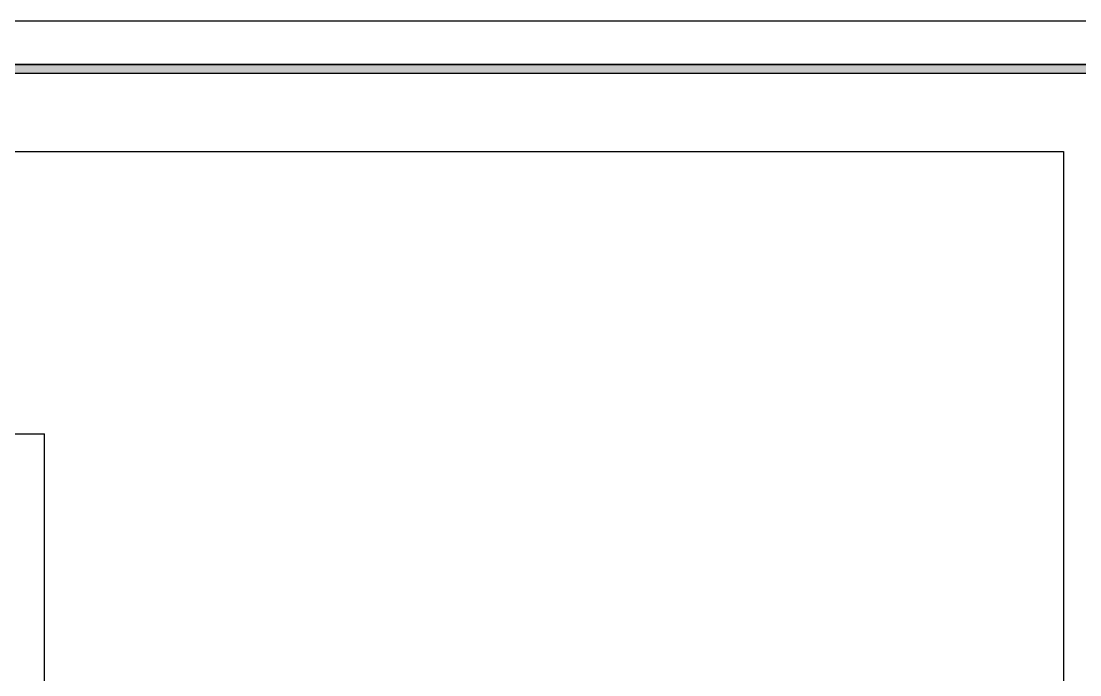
# Model space of a CAD drawing. Header units: inches. Extents: x 4374 to 164780, y 597 to 50243.
# Drawn here: x 85777 to 91863, y 45784 to 49543 of the extents above; entities that cross this region are included whole.
import ezdxf
from ezdxf.enums import TextEntityAlignment as Align

# ---------------------------------------------------------------- set-up
doc = ezdxf.new("R2010")
doc.units = ezdxf.units.IN
doc.header["$LTSCALE"] = 50
doc.header["$MEASUREMENT"] = 0
for name, color, linetype in [('06-FUR', 6, 'Continuous'), ('F-SYM', 7, 'Continuous'), ('FORM(YOURNAME)-11', 1, 'Continuous'), ('도면층2', 2, 'Continuous')]:
    doc.layers.add(name, color=color, linetype=linetype)
doc.styles.add('YOURNAME', font='HY울릉도M.TTF')

# ---------------------------------------------------------------- blocks, each defined once
blk = doc.blocks.new('FORM-PLAN')
at = {"layer": 'FORM(YOURNAME)-11'}
h = blk.add_hatch(color=256, dxfattribs=at)
h.dxf.hatch_style = 1
h.paths.add_polyline_path([(-71444, 55115), (10556, 55115), (10556, 54915), (-71444, 54915)])
h.paths.add_polyline_path([(-71444, -2085), (10556, -2085), (10556, -2285), (-71444, -2285)])
at = {"layer": 'Defpoints', "color": 158}
for points in [[(-71444, -2285), (10556, -2285), (10556, 55115), (-71444, 55115)], [(-69444, 53115), (-64, 53115), (-64, 1215), (-69444, 1215)]]:
    blk.add_lwpolyline(points, close=True, dxfattribs=at)
at = {"layer": 'FORM(YOURNAME)-11', "color": 250}
blk.add_lwpolyline([(-72444, -3285), (11556, -3285), (11556, 56115), (-72444, 56115)], close=True, dxfattribs=at)
at = {"layer": 'FORM(YOURNAME)-11'}
blk.add_lwpolyline([(-71444, 55115), (10556, 55115), (10556, 54915), (-71444, 54915)], close=True, dxfattribs=at)
at = {"layer": 'FORM(YOURNAME)-11', "color": 3, "style": 'YOURNAME'}
for tag, height, p in [('1', 450, (9905, 18188)), ('2', 450, (9905, 17544)), ('3', 450, (9905, 16257)), ('4', 450, (9905, 14326)), ('5', 515, (9905, 12009)), ('6', 515, (9905, 9757)), ('7', 515, (9905, 7504)), ('8', 515, (9905, 5252)), ('9', 515, (9905, 2999)), ('10', 515, (5655, 811)), ('11', 515, (9905, 747)), ('12', 515, (5655, -1441)), ('13', 515, (9905, -1441))]:
    blk.add_attdef(tag, text='', height=height, dxfattribs=at).set_placement(p, align=Align.MIDDLE_RIGHT)
blk = doc.blocks.new('*U581')
at = {"layer": 'F-SYM', "xscale": 0.2500000000000001, "yscale": 0.2500000000000001, "zscale": 0.2500000000000001}
blk.add_blockref('FORM-PLAN', (91785.5, 35513.8), dxfattribs=at)
blk = doc.blocks.new('BLLL')
at = {"layer": '도면층2', "color": 8}
for p in [(60361.5, 32836.7), (60561.5, 31366.7)]:
    blk.add_line(p, (60561.5, 32836.7), dxfattribs=at)

msp = doc.modelspace()

# ---------------------------------------------------------------- block references
msp.add_blockref('BLLL', (25350.4, 14333.4))
at = {"layer": '06-FUR'}
msp.add_blockref('*U581', (0, 0), dxfattribs=at)

doc.saveas('drawing.dxf')
